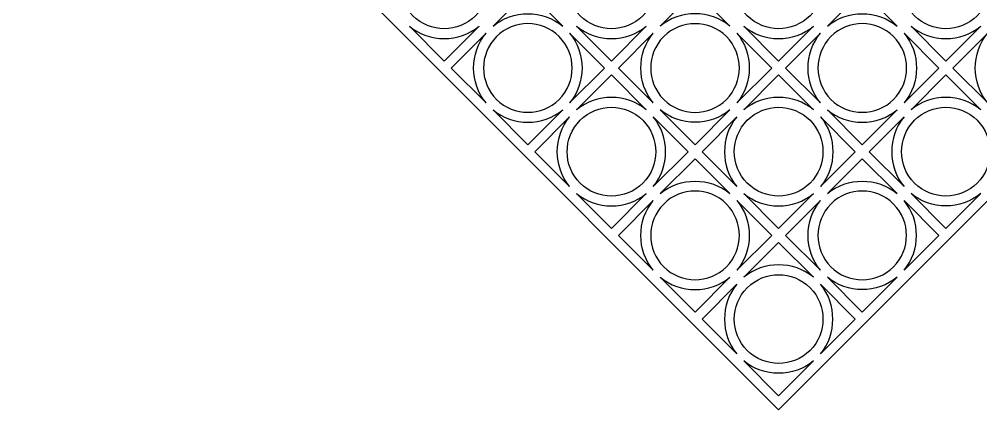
# Model space of a CAD drawing. Header units: centimetres. Extents: x -323 to 323, y -154 to 154.
# Drawn here: x -322.9 to -127.7, y -154.1 to -75 of the extents above; entities that cross this region are included whole.
import ezdxf

# ---------------------------------------------------------------- set-up
doc = ezdxf.new("R2010")
doc.units = ezdxf.units.CM
doc.header["$MEASUREMENT"] = 0
doc.layers.add('layer 1', color=7, linetype='Continuous')

msp = doc.modelspace()

# ---------------------------------------------------------------- linework, layer by layer
at = {"layer": 'layer 1', "color": 250}
for points, knots in [([(-168.76923, -154.14938), (-168.76923, -154.14938), (-322.91834, -0.00025), (-322.91834, -0.00025), (-322.91834, -0.00025), (-322.91834, -0.00025), (-168.76863, 154.14937), (-168.76863, 154.14937), (-168.76863, 154.14937), (-168.76863, 154.14937), (-14.61956, 0.0003), (-14.61956, 0.0003), (-14.61956, 0.0003), (-14.61956, 0.0003), (-168.76923, -154.14938), (-168.76923, -154.14938)], [0, 0, 0, 0, 0.2, 0.2, 0.2, 0.2, 0.4, 0.4, 0.4, 0.4, 0.6, 0.6, 0.6, 0.6, 1, 1, 1, 1]), ([(-243.01519, -74.24617), (-239.50219, -77.75922), (-233.80084, -77.7592), (-230.2878, -74.24622), (-230.2878, -74.24622), (-226.77477, -70.73319), (-226.77474, -65.03187), (-230.28776, -61.51883), (-230.28776, -61.51883), (-233.80077, -58.00579), (-239.50213, -58.00578), (-243.01515, -61.51878), (-243.01515, -61.51878), (-246.5096, -65.01321), (-246.50965, -70.7517), (-243.01519, -74.24617)], [0, 0, 0, 0, 0.2, 0.2, 0.2, 0.2, 0.4, 0.4, 0.4, 0.4, 0.6, 0.6, 0.6, 0.6, 1, 1, 1, 1]), ([(-196.34648, -61.51867), (-199.85946, -58.0056), (-205.56086, -58.00566), (-209.07387, -61.51862), (-209.07387, -61.51862), (-212.5869, -65.03163), (-212.58691, -70.73301), (-209.0739, -74.24601), (-209.0739, -74.24601), (-205.56087, -77.75904), (-199.85956, -77.75906), (-196.34653, -74.24606), (-196.34653, -74.24606), (-192.85207, -70.7516), (-192.852, -65.01315), (-196.34648, -61.51867)], [0, 0, 0, 0, 0.2, 0.2, 0.2, 0.2, 0.4, 0.4, 0.4, 0.4, 0.6, 0.6, 0.6, 0.6, 1, 1, 1, 1]), ([(-175.1328, -74.24603), (-171.61981, -77.75908), (-165.91844, -77.75906), (-162.40542, -74.24609), (-162.40542, -74.24609), (-158.89236, -70.73306), (-158.89238, -65.03173), (-162.40538, -61.51868), (-162.40538, -61.51868), (-165.91837, -58.00567), (-171.61973, -58.00564), (-175.13274, -61.51863), (-175.13274, -61.51863), (-178.62302, -65.00888), (-178.62303, -70.75581), (-175.1328, -74.24603)], [0, 0, 0, 0, 0.2, 0.2, 0.2, 0.2, 0.4, 0.4, 0.4, 0.4, 0.6, 0.6, 0.6, 0.6, 1, 1, 1, 1]), ([(-128.46409, -61.51854), (-131.97709, -58.00549), (-137.67843, -58.00549), (-141.19148, -61.51848), (-141.19148, -61.51848), (-144.70453, -65.03147), (-144.70449, -70.73288), (-141.19152, -74.24588), (-141.19152, -74.24588), (-137.67853, -77.75893), (-131.97716, -77.75891), (-128.46414, -74.24593), (-128.46414, -74.24593), (-124.96968, -70.75149), (-124.96962, -65.01301), (-128.46409, -61.51854)], [0, 0, 0, 0, 0.2, 0.2, 0.2, 0.2, 0.4, 0.4, 0.4, 0.4, 0.6, 0.6, 0.6, 0.6, 1, 1, 1, 1]), ([(-212.60977, -76.3677), (-216.6295, -73.01846), (-222.73231, -73.0184), (-226.75205, -76.36768), (-226.75205, -76.36768), (-226.75205, -76.36768), (-219.6809, -69.29655), (-219.6809, -69.29655), (-219.6809, -69.29655), (-219.6809, -69.29655), (-212.60977, -76.3677), (-212.60977, -76.3677)], [0, 0, 0, 0, 0.25, 0.25, 0.25, 0.25, 0.5, 0.5, 0.5, 0.5, 1, 1, 1, 1]), ([(-192.81078, -76.36757), (-188.79106, -73.01833), (-182.68825, -73.01825), (-178.66851, -76.36754), (-178.66851, -76.36754), (-178.66851, -76.36754), (-185.73965, -69.29642), (-185.73965, -69.29642), (-185.73965, -69.29642), (-185.73965, -69.29642), (-192.81078, -76.36757), (-192.81078, -76.36757)], [0, 0, 0, 0, 0.25, 0.25, 0.25, 0.25, 0.5, 0.5, 0.5, 0.5, 1, 1, 1, 1]), ([(-144.72738, -76.36757), (-148.74713, -73.01831), (-154.8499, -73.01828), (-158.86966, -76.36754), (-158.86966, -76.36754), (-158.86966, -76.36754), (-151.79852, -69.29641), (-151.79852, -69.29641), (-151.79852, -69.29641), (-151.79852, -69.29641), (-144.72738, -76.36757), (-144.72738, -76.36757)], [0, 0, 0, 0, 0.25, 0.25, 0.25, 0.25, 0.5, 0.5, 0.5, 0.5, 1, 1, 1, 1]), ([(-226.04458, -91.21678), (-229.55763, -87.70381), (-229.55762, -82.00242), (-226.04464, -78.48939), (-226.04464, -78.48939), (-222.53163, -74.97635), (-216.83028, -74.97633), (-213.31724, -78.48935), (-213.31724, -78.48935), (-209.80419, -82.00237), (-209.80419, -87.7037), (-213.31719, -91.21672), (-213.31719, -91.21672), (-216.81163, -94.71119), (-222.5501, -94.71125), (-226.04458, -91.21678)], [0, 0, 0, 0, 0.2, 0.2, 0.2, 0.2, 0.4, 0.4, 0.4, 0.4, 0.6, 0.6, 0.6, 0.6, 1, 1, 1, 1]), ([(-179.37596, -78.4892), (-175.86292, -82.00219), (-175.86293, -87.70354), (-179.37591, -91.21658), (-179.37591, -91.21658), (-182.88893, -94.72964), (-188.59028, -94.72962), (-192.10332, -91.21662), (-192.10332, -91.21662), (-195.61634, -87.70362), (-195.61634, -82.00225), (-192.10337, -78.48925), (-192.10337, -78.48925), (-188.61312, -74.99898), (-182.86612, -74.99899), (-179.37596, -78.4892)], [0, 0, 0, 0, 0.2, 0.2, 0.2, 0.2, 0.4, 0.4, 0.4, 0.4, 0.6, 0.6, 0.6, 0.6, 1, 1, 1, 1]), ([(-158.1622, -91.21664), (-161.67522, -87.70362), (-161.67526, -82.0023), (-158.16225, -78.48926), (-158.16225, -78.48926), (-154.64924, -74.9762), (-148.94787, -74.97623), (-145.43486, -78.4892), (-145.43486, -78.4892), (-141.92184, -82.00222), (-141.92179, -87.70355), (-145.43481, -91.21659), (-145.43481, -91.21659), (-148.92924, -94.71105), (-154.66773, -94.7111), (-158.1622, -91.21664)], [0, 0, 0, 0, 0.2, 0.2, 0.2, 0.2, 0.4, 0.4, 0.4, 0.4, 0.6, 0.6, 0.6, 0.6, 1, 1, 1, 1]), ([(-229.58032, -76.36786), (-233.6001, -79.71715), (-239.70284, -79.7171), (-243.72261, -76.36785), (-243.72261, -76.36785), (-243.72261, -76.36785), (-236.65147, -83.43899), (-236.65147, -83.43899), (-236.65147, -83.43899), (-236.65147, -83.43899), (-229.58032, -76.36786), (-229.58032, -76.36786)], [0, 0, 0, 0, 0.25, 0.25, 0.25, 0.25, 0.5, 0.5, 0.5, 0.5, 1, 1, 1, 1]), ([(-228.16628, -77.78191), (-231.51558, -81.80167), (-231.51549, -87.90445), (-228.16626, -91.9242), (-228.16626, -91.9242), (-228.16626, -91.9242), (-235.2374, -84.85306), (-235.2374, -84.85306), (-235.2374, -84.85306), (-235.2374, -84.85306), (-228.16628, -77.78191), (-228.16628, -77.78191)], [0, 0, 0, 0, 0.25, 0.25, 0.25, 0.25, 0.5, 0.5, 0.5, 0.5, 1, 1, 1, 1]), ([(-211.19555, -91.92418), (-207.84626, -87.90443), (-207.84631, -81.80166), (-211.19556, -77.78191), (-211.19556, -77.78191), (-211.19556, -77.78191), (-204.12441, -84.85306), (-204.12441, -84.85306), (-204.12441, -84.85306), (-204.12441, -84.85306), (-211.19555, -91.92418), (-211.19555, -91.92418)], [0, 0, 0, 0, 0.25, 0.25, 0.25, 0.25, 0.5, 0.5, 0.5, 0.5, 1, 1, 1, 1]), ([(-195.63906, -76.3677), (-199.65879, -79.71697), (-205.76159, -79.71695), (-209.78135, -76.36769), (-209.78135, -76.36769), (-209.78135, -76.36769), (-202.71019, -83.43885), (-202.71019, -83.43885), (-202.71019, -83.43885), (-202.71019, -83.43885), (-195.63906, -76.3677), (-195.63906, -76.3677)], [0, 0, 0, 0, 0.25, 0.25, 0.25, 0.25, 0.5, 0.5, 0.5, 0.5, 1, 1, 1, 1]), ([(-194.225, -77.78178), (-197.57426, -81.80154), (-197.57425, -87.9043), (-194.22499, -91.92406), (-194.22499, -91.92406), (-194.22499, -91.92406), (-201.29614, -84.8529), (-201.29614, -84.8529), (-201.29614, -84.8529), (-201.29614, -84.8529), (-194.225, -77.78178), (-194.225, -77.78178)], [0, 0, 0, 0, 0.25, 0.25, 0.25, 0.25, 0.5, 0.5, 0.5, 0.5, 1, 1, 1, 1]), ([(-177.25427, -91.92406), (-173.90498, -87.90428), (-173.90502, -81.80155), (-177.25429, -77.78178), (-177.25429, -77.78178), (-177.25429, -77.78178), (-170.18315, -84.85291), (-170.18315, -84.85291), (-170.18315, -84.85291), (-170.18315, -84.85291), (-177.25427, -91.92406), (-177.25427, -91.92406)], [0, 0, 0, 0, 0.25, 0.25, 0.25, 0.25, 0.5, 0.5, 0.5, 0.5, 1, 1, 1, 1]), ([(-161.69794, -76.36773), (-165.71773, -79.71702), (-171.82043, -79.71696), (-175.84023, -76.36771), (-175.84023, -76.36771), (-175.84023, -76.36771), (-168.76909, -83.43885), (-168.76909, -83.43885), (-168.76909, -83.43885), (-168.76909, -83.43885), (-161.69794, -76.36773), (-161.69794, -76.36773)], [0, 0, 0, 0, 0.25, 0.25, 0.25, 0.25, 0.5, 0.5, 0.5, 0.5, 1, 1, 1, 1]), ([(-160.28389, -77.78178), (-163.63317, -81.80153), (-163.63311, -87.90431), (-160.28388, -91.92406), (-160.28388, -91.92406), (-160.28388, -91.92406), (-167.35501, -84.85293), (-167.35501, -84.85293), (-167.35501, -84.85293), (-167.35501, -84.85293), (-160.28389, -77.78178), (-160.28389, -77.78178)], [0, 0, 0, 0, 0.25, 0.25, 0.25, 0.25, 0.5, 0.5, 0.5, 0.5, 1, 1, 1, 1]), ([(-143.31317, -91.92406), (-139.96389, -87.9043), (-139.9639, -81.80154), (-143.31318, -77.78178), (-143.31318, -77.78178), (-143.31318, -77.78178), (-136.24202, -84.85293), (-136.24202, -84.85293), (-136.24202, -84.85293), (-136.24202, -84.85293), (-143.31317, -91.92406), (-143.31317, -91.92406)], [0, 0, 0, 0, 0.25, 0.25, 0.25, 0.25, 0.5, 0.5, 0.5, 0.5, 1, 1, 1, 1]), ([(-127.75667, -76.36757), (-131.77643, -79.71686), (-137.87921, -79.7168), (-141.89896, -76.36756), (-141.89896, -76.36756), (-141.89896, -76.36756), (-134.82781, -83.43871), (-134.82781, -83.43871), (-134.82781, -83.43871), (-134.82781, -83.43871), (-127.75667, -76.36757), (-127.75667, -76.36757)], [0, 0, 0, 0, 0.25, 0.25, 0.25, 0.25, 0.5, 0.5, 0.5, 0.5, 1, 1, 1, 1]), ([(-126.34291, -77.78193), (-129.69216, -81.80165), (-129.69218, -87.90447), (-126.34293, -91.92421), (-126.34293, -91.92421), (-126.34293, -91.92421), (-133.41406, -84.85307), (-133.41406, -84.85307), (-133.41406, -84.85307), (-133.41406, -84.85307), (-126.34291, -77.78193), (-126.34291, -77.78193)], [0, 0, 0, 0, 0.25, 0.25, 0.25, 0.25, 0.5, 0.5, 0.5, 0.5, 1, 1, 1, 1]), ([(-209.78149, -93.33827), (-205.76171, -89.989), (-199.65897, -89.98903), (-195.6392, -93.33828), (-195.6392, -93.33828), (-195.6392, -93.33828), (-202.71035, -86.26712), (-202.71035, -86.26712), (-202.71035, -86.26712), (-202.71035, -86.26712), (-209.78149, -93.33827), (-209.78149, -93.33827)], [0, 0, 0, 0, 0.25, 0.25, 0.25, 0.25, 0.5, 0.5, 0.5, 0.5, 1, 1, 1, 1]), ([(-175.84023, -93.33811), (-171.82045, -89.98883), (-165.71771, -89.98887), (-161.69794, -93.33811), (-161.69794, -93.33811), (-161.69794, -93.33811), (-168.76908, -86.26699), (-168.76908, -86.26699), (-168.76908, -86.26699), (-168.76908, -86.26699), (-175.84023, -93.33811), (-175.84023, -93.33811)], [0, 0, 0, 0, 0.25, 0.25, 0.25, 0.25, 0.5, 0.5, 0.5, 0.5, 1, 1, 1, 1]), ([(-141.89926, -93.33828), (-137.87948, -89.98905), (-131.77676, -89.98896), (-127.75697, -93.33826), (-127.75697, -93.33826), (-127.75697, -93.33826), (-134.82813, -86.26713), (-134.82813, -86.26713), (-134.82813, -86.26713), (-134.82813, -86.26713), (-141.89926, -93.33828), (-141.89926, -93.33828)], [0, 0, 0, 0, 0.25, 0.25, 0.25, 0.25, 0.5, 0.5, 0.5, 0.5, 1, 1, 1, 1]), ([(-212.60977, -93.3384), (-216.62954, -96.68767), (-222.73227, -96.6877), (-226.75204, -93.33842), (-226.75204, -93.33842), (-226.75204, -93.33842), (-219.6809, -100.40956), (-219.6809, -100.40956), (-219.6809, -100.40956), (-219.6809, -100.40956), (-212.60977, -93.3384), (-212.60977, -93.3384)], [0, 0, 0, 0, 0.25, 0.25, 0.25, 0.25, 0.5, 0.5, 0.5, 0.5, 1, 1, 1, 1]), ([(-209.07407, -108.1873), (-205.56108, -111.70035), (-199.85971, -111.70033), (-196.34668, -108.18736), (-196.34668, -108.18736), (-192.83362, -104.67432), (-192.83365, -98.97301), (-196.34664, -95.45996), (-196.34664, -95.45996), (-199.85964, -91.94693), (-205.56099, -91.94691), (-209.07402, -95.45991), (-209.07402, -95.45991), (-212.5685, -98.95436), (-212.56853, -104.69281), (-209.07407, -108.1873)], [0, 0, 0, 0, 0.2, 0.2, 0.2, 0.2, 0.4, 0.4, 0.4, 0.4, 0.6, 0.6, 0.6, 0.6, 1, 1, 1, 1]), ([(-192.81078, -93.33826), (-188.79106, -96.68752), (-182.68825, -96.68755), (-178.6685, -93.33829), (-178.6685, -93.33829), (-178.6685, -93.33829), (-185.73965, -100.40943), (-185.73965, -100.40943), (-185.73965, -100.40943), (-185.73965, -100.40943), (-192.81078, -93.33826), (-192.81078, -93.33826)], [0, 0, 0, 0, 0.25, 0.25, 0.25, 0.25, 0.5, 0.5, 0.5, 0.5, 1, 1, 1, 1]), ([(-162.40536, -95.4598), (-165.91835, -91.94676), (-171.61972, -91.94676), (-175.13274, -95.45975), (-175.13274, -95.45975), (-178.64582, -98.97274), (-178.64574, -104.67416), (-175.1328, -108.18714), (-175.1328, -108.18714), (-171.61981, -111.70018), (-165.91842, -111.7002), (-162.40541, -108.18719), (-162.40541, -108.18719), (-158.91093, -104.69274), (-158.91088, -98.95428), (-162.40536, -95.4598)], [0, 0, 0, 0, 0.2, 0.2, 0.2, 0.2, 0.4, 0.4, 0.4, 0.4, 0.6, 0.6, 0.6, 0.6, 1, 1, 1, 1]), ([(-144.72739, -93.33826), (-148.74717, -96.68752), (-154.84986, -96.68759), (-158.86966, -93.33828), (-158.86966, -93.33828), (-158.86966, -93.33828), (-151.79852, -100.40942), (-151.79852, -100.40942), (-151.79852, -100.40942), (-151.79852, -100.40942), (-144.72739, -93.33826), (-144.72739, -93.33826)], [0, 0, 0, 0, 0.25, 0.25, 0.25, 0.25, 0.5, 0.5, 0.5, 0.5, 1, 1, 1, 1]), ([(-128.46443, -108.18734), (-124.9514, -104.67435), (-124.95141, -98.97299), (-128.46438, -95.45997), (-128.46438, -95.45997), (-131.9774, -91.94692), (-137.67875, -91.94693), (-141.19178, -95.45992), (-141.19178, -95.45992), (-144.70479, -98.9729), (-144.70484, -104.67427), (-141.19185, -108.18729), (-141.19185, -108.18729), (-137.6974, -111.68177), (-131.95891, -111.68182), (-128.46443, -108.18734)], [0, 0, 0, 0, 0.2, 0.2, 0.2, 0.2, 0.4, 0.4, 0.4, 0.4, 0.6, 0.6, 0.6, 0.6, 1, 1, 1, 1]), ([(-211.19568, -94.75248), (-214.54495, -98.77224), (-214.545, -104.87498), (-211.19572, -108.89475), (-211.19572, -108.89475), (-211.19572, -108.89475), (-218.26685, -101.82363), (-218.26685, -101.82363), (-218.26685, -101.82363), (-218.26685, -101.82363), (-211.19568, -94.75248), (-211.19568, -94.75248)], [0, 0, 0, 0, 0.25, 0.25, 0.25, 0.25, 0.5, 0.5, 0.5, 0.5, 1, 1, 1, 1]), ([(-194.22499, -94.75248), (-190.87576, -98.77222), (-190.8757, -104.875), (-194.22498, -108.89477), (-194.22498, -108.89477), (-194.22498, -108.89477), (-187.15385, -101.82363), (-187.15385, -101.82363), (-187.15385, -101.82363), (-187.15385, -101.82363), (-194.22499, -94.75248), (-194.22499, -94.75248)], [0, 0, 0, 0, 0.25, 0.25, 0.25, 0.25, 0.5, 0.5, 0.5, 0.5, 1, 1, 1, 1]), ([(-177.25444, -108.89461), (-180.60368, -104.87488), (-180.60371, -98.77207), (-177.25445, -94.75234), (-177.25445, -94.75234), (-177.25445, -94.75234), (-184.32559, -101.82348), (-184.32559, -101.82348), (-184.32559, -101.82348), (-184.32559, -101.82348), (-177.25444, -108.89461), (-177.25444, -108.89461)], [0, 0, 0, 0, 0.25, 0.25, 0.25, 0.25, 0.5, 0.5, 0.5, 0.5, 1, 1, 1, 1]), ([(-160.28373, -108.89461), (-156.93447, -104.87485), (-156.93443, -98.7721), (-160.28372, -94.75235), (-160.28372, -94.75235), (-160.28372, -94.75235), (-153.21258, -101.82348), (-153.21258, -101.82348), (-153.21258, -101.82348), (-153.21258, -101.82348), (-160.28373, -108.89461), (-160.28373, -108.89461)], [0, 0, 0, 0, 0.25, 0.25, 0.25, 0.25, 0.5, 0.5, 0.5, 0.5, 1, 1, 1, 1]), ([(-143.31346, -108.89476), (-146.66275, -104.87504), (-146.66272, -98.77224), (-143.31346, -94.75248), (-143.31346, -94.75248), (-143.31346, -94.75248), (-150.38462, -101.82364), (-150.38462, -101.82364), (-150.38462, -101.82364), (-150.38462, -101.82364), (-143.31346, -108.89476), (-143.31346, -108.89476)], [0, 0, 0, 0, 0.25, 0.25, 0.25, 0.25, 0.5, 0.5, 0.5, 0.5, 1, 1, 1, 1]), ([(-178.66865, -110.30883), (-182.68837, -106.9596), (-188.79117, -106.95952), (-192.81092, -110.3088), (-192.81092, -110.3088), (-192.81092, -110.3088), (-185.73979, -103.23768), (-185.73979, -103.23768), (-185.73979, -103.23768), (-185.73979, -103.23768), (-178.66865, -110.30883), (-178.66865, -110.30883)], [0, 0, 0, 0, 0.25, 0.25, 0.25, 0.25, 0.5, 0.5, 0.5, 0.5, 1, 1, 1, 1]), ([(-144.72754, -110.30885), (-148.74727, -106.95958), (-154.85005, -106.95959), (-158.86982, -110.30885), (-158.86982, -110.30885), (-158.86982, -110.30885), (-151.79866, -103.23769), (-151.79866, -103.23769), (-151.79866, -103.23769), (-151.79866, -103.23769), (-144.72754, -110.30885), (-144.72754, -110.30885)], [0, 0, 0, 0, 0.25, 0.25, 0.25, 0.25, 0.5, 0.5, 0.5, 0.5, 1, 1, 1, 1]), ([(-192.10346, -125.1579), (-195.61651, -121.64492), (-195.61649, -115.94355), (-192.10352, -112.43052), (-192.10352, -112.43052), (-188.59049, -108.91746), (-182.88916, -108.9175), (-179.37612, -112.43048), (-179.37612, -112.43048), (-175.86309, -115.9435), (-175.86307, -121.64482), (-179.37607, -125.15786), (-179.37607, -125.15786), (-182.8705, -128.65231), (-188.609, -128.65236), (-192.10346, -125.1579)], [0, 0, 0, 0, 0.2, 0.2, 0.2, 0.2, 0.4, 0.4, 0.4, 0.4, 0.6, 0.6, 0.6, 0.6, 1, 1, 1, 1]), ([(-145.43495, -125.15788), (-148.94792, -128.67093), (-154.64933, -128.6709), (-158.16235, -125.15794), (-158.16235, -125.15794), (-161.67538, -121.64491), (-161.67539, -115.94357), (-158.16238, -112.43054), (-158.16238, -112.43054), (-154.64937, -108.91748), (-148.94804, -108.9175), (-145.435, -112.43049), (-145.435, -112.43049), (-141.94052, -115.92494), (-141.9405, -121.66339), (-145.43495, -125.15788)], [0, 0, 0, 0, 0.2, 0.2, 0.2, 0.2, 0.4, 0.4, 0.4, 0.4, 0.6, 0.6, 0.6, 0.6, 1, 1, 1, 1]), ([(-195.6392, -110.309), (-199.65902, -113.65831), (-205.76169, -113.65821), (-209.7815, -110.30897), (-209.7815, -110.30897), (-209.7815, -110.30897), (-202.71036, -117.38012), (-202.71036, -117.38012), (-202.71036, -117.38012), (-202.71036, -117.38012), (-195.6392, -110.309), (-195.6392, -110.309)], [0, 0, 0, 0, 0.25, 0.25, 0.25, 0.25, 0.5, 0.5, 0.5, 0.5, 1, 1, 1, 1]), ([(-161.69794, -110.30884), (-165.71769, -113.65814), (-171.82048, -113.65805), (-175.84023, -110.30883), (-175.84023, -110.30883), (-175.84023, -110.30883), (-168.76907, -117.37998), (-168.76907, -117.37998), (-168.76907, -117.37998), (-168.76907, -117.37998), (-161.69794, -110.30884), (-161.69794, -110.30884)], [0, 0, 0, 0, 0.25, 0.25, 0.25, 0.25, 0.5, 0.5, 0.5, 0.5, 1, 1, 1, 1]), ([(-141.89925, -110.30897), (-137.87953, -113.65822), (-131.77673, -113.65828), (-127.75698, -110.309), (-127.75698, -110.309), (-127.75698, -110.309), (-134.82813, -117.38014), (-134.82813, -117.38014), (-134.82813, -117.38014), (-134.82813, -117.38014), (-141.89925, -110.30897), (-141.89925, -110.30897)], [0, 0, 0, 0, 0.25, 0.25, 0.25, 0.25, 0.5, 0.5, 0.5, 0.5, 1, 1, 1, 1]), ([(-194.22516, -111.72304), (-197.57443, -115.74281), (-197.57439, -121.84556), (-194.22515, -125.86532), (-194.22515, -125.86532), (-194.22515, -125.86532), (-201.29628, -118.7942), (-201.29628, -118.7942), (-201.29628, -118.7942), (-201.29628, -118.7942), (-194.22516, -111.72304), (-194.22516, -111.72304)], [0, 0, 0, 0, 0.25, 0.25, 0.25, 0.25, 0.5, 0.5, 0.5, 0.5, 1, 1, 1, 1]), ([(-177.25444, -125.86533), (-173.90515, -121.84556), (-173.90518, -115.74282), (-177.25444, -111.72304), (-177.25444, -111.72304), (-177.25444, -111.72304), (-170.18329, -118.79419), (-170.18329, -118.79419), (-170.18329, -118.79419), (-170.18329, -118.79419), (-177.25444, -125.86533), (-177.25444, -125.86533)], [0, 0, 0, 0, 0.25, 0.25, 0.25, 0.25, 0.5, 0.5, 0.5, 0.5, 1, 1, 1, 1]), ([(-160.28403, -111.72306), (-163.63327, -115.74283), (-163.63331, -121.84559), (-160.28403, -125.86536), (-160.28403, -125.86536), (-160.28403, -125.86536), (-167.35517, -118.79419), (-167.35517, -118.79419), (-167.35517, -118.79419), (-167.35517, -118.79419), (-160.28403, -111.72306), (-160.28403, -111.72306)], [0, 0, 0, 0, 0.25, 0.25, 0.25, 0.25, 0.5, 0.5, 0.5, 0.5, 1, 1, 1, 1]), ([(-143.31333, -111.72307), (-139.96405, -115.74284), (-139.96401, -121.84555), (-143.31331, -125.86534), (-143.31331, -125.86534), (-143.31331, -125.86534), (-136.24216, -118.79419), (-136.24216, -118.79419), (-136.24216, -118.79419), (-136.24216, -118.79419), (-143.31333, -111.72307), (-143.31333, -111.72307)], [0, 0, 0, 0, 0.25, 0.25, 0.25, 0.25, 0.5, 0.5, 0.5, 0.5, 1, 1, 1, 1]), ([(-175.84038, -127.27941), (-171.82064, -123.93016), (-165.71785, -123.93012), (-161.6981, -127.27938), (-161.6981, -127.27938), (-161.6981, -127.27938), (-168.76924, -120.20826), (-168.76924, -120.20826), (-168.76924, -120.20826), (-168.76924, -120.20826), (-175.84038, -127.27941), (-175.84038, -127.27941)], [0, 0, 0, 0, 0.25, 0.25, 0.25, 0.25, 0.5, 0.5, 0.5, 0.5, 1, 1, 1, 1]), ([(-162.40557, -142.12848), (-158.89249, -138.61548), (-158.89254, -132.91412), (-162.4055, -129.4011), (-162.4055, -129.4011), (-165.91854, -125.88803), (-171.61987, -125.88806), (-175.1329, -129.40106), (-175.1329, -129.40106), (-178.64594, -132.91406), (-178.64595, -138.61541), (-175.13295, -142.12845), (-175.13295, -142.12845), (-171.63851, -145.6229), (-165.90001, -145.62296), (-162.40557, -142.12848)], [0, 0, 0, 0, 0.2, 0.2, 0.2, 0.2, 0.4, 0.4, 0.4, 0.4, 0.6, 0.6, 0.6, 0.6, 1, 1, 1, 1]), ([(-178.66866, -127.27952), (-182.68844, -130.6288), (-188.79114, -130.62885), (-192.81093, -127.27954), (-192.81093, -127.27954), (-192.81093, -127.27954), (-185.73979, -134.35069), (-185.73979, -134.35069), (-185.73979, -134.35069), (-185.73979, -134.35069), (-178.66866, -127.27952), (-178.66866, -127.27952)], [0, 0, 0, 0, 0.25, 0.25, 0.25, 0.25, 0.5, 0.5, 0.5, 0.5, 1, 1, 1, 1]), ([(-177.25458, -142.83589), (-180.60387, -138.81617), (-180.60382, -132.71336), (-177.25458, -128.69362), (-177.25458, -128.69362), (-177.25458, -128.69362), (-184.32574, -135.76477), (-184.32574, -135.76477), (-184.32574, -135.76477), (-184.32574, -135.76477), (-177.25458, -142.83589), (-177.25458, -142.83589)], [0, 0, 0, 0, 0.25, 0.25, 0.25, 0.25, 0.5, 0.5, 0.5, 0.5, 1, 1, 1, 1]), ([(-160.28386, -128.69362), (-156.93458, -132.71339), (-156.93461, -138.81615), (-160.28388, -142.83591), (-160.28388, -142.83591), (-160.28388, -142.83591), (-153.21273, -135.76476), (-153.21273, -135.76476), (-153.21273, -135.76476), (-153.21273, -135.76476), (-160.28386, -128.69362), (-160.28386, -128.69362)], [0, 0, 0, 0, 0.25, 0.25, 0.25, 0.25, 0.5, 0.5, 0.5, 0.5, 1, 1, 1, 1]), ([(-158.86982, -127.27957), (-154.85004, -130.62886), (-148.7473, -130.6288), (-144.72753, -127.27956), (-144.72753, -127.27956), (-144.72753, -127.27956), (-151.79867, -134.3507), (-151.79867, -134.3507), (-151.79867, -134.3507), (-151.79867, -134.3507), (-158.86982, -127.27957), (-158.86982, -127.27957)], [0, 0, 0, 0, 0.25, 0.25, 0.25, 0.25, 0.5, 0.5, 0.5, 0.5, 1, 1, 1, 1]), ([(-175.84037, -144.25011), (-171.82062, -147.59938), (-165.71786, -147.5994), (-161.6981, -144.25013), (-161.6981, -144.25013), (-161.6981, -144.25013), (-168.76924, -151.32127), (-168.76924, -151.32127), (-168.76924, -151.32127), (-168.76924, -151.32127), (-175.84037, -144.25011), (-175.84037, -144.25011)], [0, 0, 0, 0, 0.25, 0.25, 0.25, 0.25, 0.5, 0.5, 0.5, 0.5, 1, 1, 1, 1])]:
    msp.add_open_spline(points, degree=3, knots=knots, dxfattribs=at)

doc.saveas('drawing.dxf')
